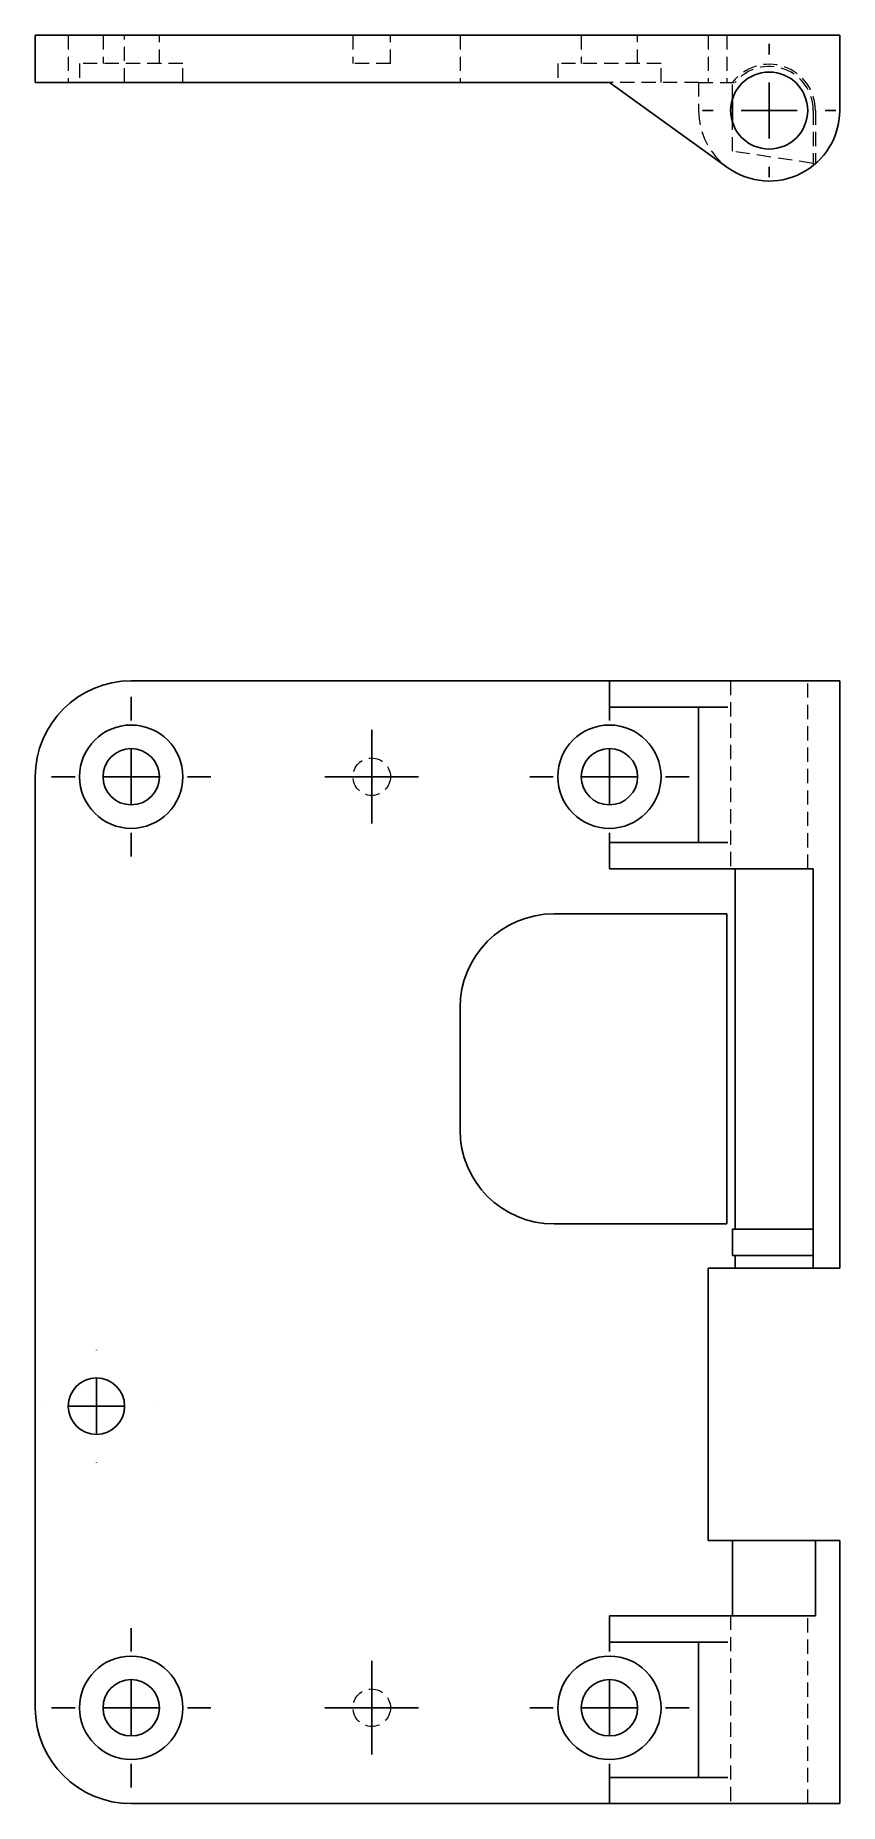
# Model space of a CAD drawing. Header units: millimetres. Extents: x 47 to 229, y 7 to 164.
# Drawn here: x 47.2 to 118.8, y 7 to 164.5 of the extents above.
import ezdxf

# ---------------------------------------------------------------- set-up
doc = ezdxf.new("R2010")
doc.units = ezdxf.units.MM
doc.linetypes.add('HIDDEN', pattern=[1.905, 1.27, -0.635])
doc.layers.add('10', color=7, linetype='Continuous')

# ---------------------------------------------------------------- blocks, each defined once
blk = doc.blocks.new('SW_CENTERMARKSYMBOL_0')
at = {"layer": '10', "color": 0}
for p, q in [((0, 5), (0, 7.1)), ((0, 0), (0, 2.5)), ((-5, 0), (-7.1, 0)), ((0, 0), (-2.5, 0)), ((0, 0), (0, -2.5)), ((0, 0), (2.5, 0)), ((5, 0), (7.1, 0)), ((0, -5), (0, -7.1))]:
    blk.add_line(p, q, dxfattribs=at)
blk = doc.blocks.new('SW_CENTERMARKSYMBOL_1')
at = {"layer": '10', "color": 0}
for p, q in [((0, 5), (0, 7.1)), ((0, 0), (0, 2.5)), ((-5, 0), (-7.1, 0)), ((0, 0), (-2.5, 0)), ((0, 0), (0, -2.5)), ((0, 0), (2.5, 0)), ((5, 0), (7.1, 0)), ((0, -5), (0, -7.1))]:
    blk.add_line(p, q, dxfattribs=at)
blk = doc.blocks.new('SW_CENTERMARKSYMBOL_2')
at = {"layer": '10', "color": 0}
for p, q in [((0, 5), (0, 7.1)), ((0, 0), (0, 2.5)), ((-5, 0), (-7.1, 0)), ((0, 0), (-2.5, 0)), ((0, 0), (0, -2.5)), ((0, 0), (2.5, 0)), ((5, 0), (7.1, 0)), ((0, -5), (0, -7.1))]:
    blk.add_line(p, q, dxfattribs=at)
blk = doc.blocks.new('SW_CENTERMARKSYMBOL_3')
at = {"layer": '10', "color": 0}
for p, q in [((0, 5), (0, 7.1)), ((0, 0), (0, 2.5)), ((-5, 0), (-7.1, 0)), ((0, 0), (-2.5, 0)), ((0, 0), (0, -2.5)), ((0, 0), (2.5, 0)), ((5, 0), (7.1, 0)), ((0, -5), (0, -7.1))]:
    blk.add_line(p, q, dxfattribs=at)
blk = doc.blocks.new('SW_CENTERMARKSYMBOL_4')
at = {"layer": '10', "color": 0}
for p, q in [((0, 2.5), (0, 4.17)), ((0, 0), (0, 2.5)), ((-2.5, 0), (-4.17, 0)), ((0, 0), (-2.5, 0)), ((0, 0), (0, -2.5)), ((0, 0), (2.5, 0)), ((2.5, 0), (4.17, 0)), ((0, -2.5), (0, -4.17))]:
    blk.add_line(p, q, dxfattribs=at)
blk = doc.blocks.new('SW_CENTERMARKSYMBOL_5')
at = {"layer": '10', "color": 0}
for p, q in [((0, 5), (0, 5.01)), ((0, 0), (0, 2.5)), ((-5, 0), (-5.01, 0)), ((0, 0), (-2.5, 0)), ((0, 0), (0, -2.5)), ((0, 0), (2.5, 0)), ((5, 0), (5.01, 0)), ((0, -5), (0, -5.01))]:
    blk.add_line(p, q, dxfattribs=at)
blk = doc.blocks.new('SW_CENTERMARKSYMBOL_6')
at = {"layer": '10', "color": 0}
for p, q in [((0, 2.5), (0, 4.17)), ((0, 0), (0, 2.5)), ((-2.5, 0), (-4.17, 0)), ((0, 0), (-2.5, 0)), ((0, 0), (0, -2.5)), ((0, 0), (2.5, 0)), ((2.5, 0), (4.17, 0)), ((0, -2.5), (0, -4.17))]:
    blk.add_line(p, q, dxfattribs=at)
blk = doc.blocks.new('SW_CENTERMARKSYMBOL_7')
at = {"layer": '10', "color": 0}
for p, q in [((0, 5), (0, 5.93)), ((0, 0), (0, 2.5)), ((-5, 0), (-5.93, 0)), ((0, 0), (-2.5, 0)), ((0, 0), (0, -2.5)), ((0, 0), (2.5, 0)), ((5, 0), (5.93, 0)), ((0, -5), (0, -5.93))]:
    blk.add_line(p, q, dxfattribs=at)

msp = doc.modelspace()

# ---------------------------------------------------------------- linework, layer by layer
at = {"color": 7, "linetype": 'Continuous', "lineweight": 25}
for p, q in [((47.18, 164.49), (47.18, 160.3)), ((55.72, 164.49), (47.18, 164.49)), ((55.72, 164.49), (118.82, 164.49)), ((118.82, 164.49), (118.82, 157.79)), ((55.72, 160.3), (47.18, 160.3)), ((55.72, 160.3), (98.31, 160.3)), ((108.87, 152.7), (98.31, 160.3)), ((109.28, 156.73), (109.28, 158.85)), ((55.72, 107), (98.31, 107)), ((98.31, 107), (98.31, 104.66)), ((108.87, 107), (98.31, 107)), ((108.87, 107), (118.82, 107)), ((118.82, 107), (118.82, 54.7)), ((108.87, 104.66), (98.31, 104.66)), ((106.26, 104.66), (106.26, 92.61)), ((47.18, 98.46), (47.18, 15.54)), ((98.31, 92.61), (98.31, 90.26)), ((108.87, 92.61), (98.31, 92.61)), ((108.87, 90.26), (98.31, 90.26)), ((116.47, 90.26), (108.87, 90.26)), ((109.51, 90.26), (109.51, 58.17)), ((116.47, 90.26), (116.47, 54.7)), ((108.77, 86.25), (93.38, 86.25)), ((108.77, 58.63), (108.77, 86.25)), ((85.01, 77.88), (85.01, 67)), ((93.38, 58.63), (108.77, 58.63)), ((116.47, 58.17), (109.28, 58.17)), ((109.28, 58.17), (109.28, 55.83)), ((116.47, 55.83), (109.28, 55.83)), ((109.51, 55.83), (109.51, 54.7)), ((107.1, 54.7), (107.1, 30.43)), ((109.51, 54.7), (107.1, 54.7)), ((109.51, 54.7), (116.47, 54.7)), ((118.82, 54.7), (116.47, 54.7)), ((107.1, 30.43), (109.28, 30.43)), ((109.28, 23.74), (109.28, 30.43)), ((116.66, 30.43), (109.28, 30.43)), ((116.66, 23.74), (116.66, 30.43)), ((116.66, 30.43), (118.82, 30.43)), ((118.82, 7), (118.82, 30.43)), ((98.31, 21.39), (98.31, 23.74)), ((108.87, 23.74), (98.31, 23.74)), ((108.87, 23.74), (116.66, 23.74)), ((108.87, 21.39), (98.31, 21.39)), ((106.26, 9.34), (106.26, 21.39)), ((98.31, 7), (98.31, 9.34)), ((98.31, 9.34), (108.87, 9.34)), ((55.72, 7), (98.31, 7)), ((98.31, 7), (108.87, 7)), ((118.82, 7), (108.87, 7))]:
    msp.add_line(p, q, dxfattribs=at)
at = {"color": 7, "linetype": 'HIDDEN', "lineweight": 18}
for p, q in [((50.11, 164.49), (50.11, 160.3)), ((53.21, 164.49), (53.21, 161.97)), ((55.13, 160.3), (55.13, 164.49)), ((58.23, 161.97), (58.23, 164.49)), ((75.47, 164.49), (75.47, 161.97)), ((78.82, 161.97), (78.82, 164.49)), ((85.01, 164.49), (85.01, 160.3)), ((95.8, 164.49), (95.8, 161.97)), ((100.82, 161.97), (100.82, 164.49)), ((107.1, 164.49), (107.1, 160.3)), ((108.77, 164.49), (108.77, 160.3)), ((60.32, 161.97), (51.12, 161.97)), ((51.12, 161.97), (51.12, 160.3)), ((60.32, 160.3), (60.32, 161.97)), ((78.82, 161.97), (75.47, 161.97)), ((102.92, 161.97), (93.71, 161.97)), ((93.71, 161.97), (93.71, 160.3)), ((102.92, 160.3), (102.92, 161.97)), ((106.26, 160.3), (98.31, 160.3)), ((106.26, 160.3), (106.26, 157.79)), ((106.26, 160.3), (109.51, 160.3)), ((109.28, 158.85), (109.28, 160.3)), ((116.47, 157.79), (116.47, 152.9)), ((116.66, 157.79), (116.66, 153.05)), ((109.28, 154.16), (109.28, 156.73)), ((116.47, 153.08), (109.28, 154.16)), ((108.87, 152.7), (108.87, 152.7)), ((109.11, 107), (109.11, 90.26)), ((115.97, 90.26), (115.97, 107)), ((109.11, 23.74), (109.11, 7)), ((115.97, 7), (115.97, 23.74))]:
    msp.add_line(p, q, dxfattribs=at)
at = {"color": 7, "linetype": 'Continuous', "lineweight": 25}
for centre, radius in [((112.54, 157.79), 3.43), ((55.72, 98.46), 4.6), ((98.31, 98.46), 4.6), ((55.72, 98.46), 2.51), ((98.31, 98.46), 2.51), ((52.62, 42.4), 2.51), ((55.72, 15.54), 4.6), ((98.31, 15.54), 4.6), ((55.72, 15.54), 2.51), ((98.31, 15.54), 2.51)]:
    msp.add_circle(centre, radius, dxfattribs=at)
at = {"color": 7, "linetype": 'HIDDEN', "lineweight": 18}
for centre in [(77.14, 98.46), (77.14, 15.54)]:
    msp.add_circle(centre, 1.67, dxfattribs=at)
for radius, start, end in [(4.12, 0, 142.4281), (3.93, 0, 140.335), (6.28, 180, 234.2409)]:
    msp.add_arc((112.54, 157.79), radius, start, end, dxfattribs=at)
at = {"color": 7, "linetype": 'Continuous', "lineweight": 25}
for centre, radius, start, end in [((112.54, 157.79), 6.28, 234.2409, 0), ((55.72, 98.46), 8.54, 90, 180), ((93.38, 77.88), 8.37, 90, 180), ((93.38, 67), 8.37, 180, 270), ((55.72, 15.54), 8.54, 180, 270)]:
    msp.add_arc(centre, radius, start, end, dxfattribs=at)

# ---------------------------------------------------------------- block references
at = {"layer": '10'}
for name, p in [('SW_CENTERMARKSYMBOL_7', (112.54, 157.79)), ('SW_CENTERMARKSYMBOL_2', (55.72, 98.46)), ('SW_CENTERMARKSYMBOL_1', (98.31, 98.46)), ('SW_CENTERMARKSYMBOL_4', (77.14, 98.46)), ('SW_CENTERMARKSYMBOL_5', (52.62, 42.4)), ('SW_CENTERMARKSYMBOL_3', (55.72, 15.54)), ('SW_CENTERMARKSYMBOL_0', (98.31, 15.54)), ('SW_CENTERMARKSYMBOL_6', (77.14, 15.54))]:
    msp.add_blockref(name, p, dxfattribs=at)

doc.saveas('drawing.dxf')
